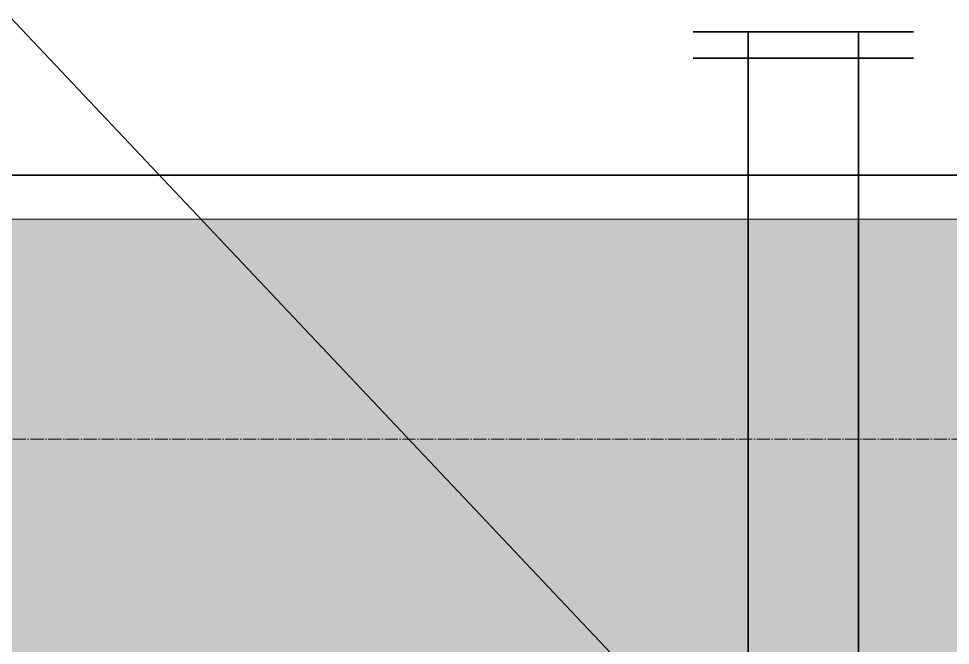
# Model space of a CAD drawing. Header units: millimetres. Extents: x -3455 to 18297, y -4324 to 8916.
# Drawn here: x 187 to 1034, y 6412 to 6982 of the extents above; entities that cross this region are included whole.
import ezdxf

# ---------------------------------------------------------------- set-up
doc = ezdxf.new("R2010")
doc.units = ezdxf.units.MM
doc.linetypes.add('Осевая 12-2-2', pattern=[16, 12, -2, 0, -2])
for name, color, linetype, lineweight in [('A-WALL', 8, 'Continuous', 13), ('A-WALL-PATT', 8, 'Continuous', 13), ('S-GRID', 8, 'Continuous', 13), ('АР_подложка', 8, 'Continuous', 13), ('ОВ_В', 32, 'Continuous', 35), ('ОВ_выноски', 7, 'Continuous', 18)]:
    doc.layers.add(name, color=color, linetype=linetype, lineweight=lineweight)

# ---------------------------------------------------------------- blocks, each defined once
blk = doc.blocks.new('АР_Баня_план')
at = {"layer": 'A-WALL-PATT', "lineweight": 9}
h = blk.add_hatch(dxfattribs=at)
h.set_pattern_fill('FP_1', color=256, style=0, pattern_type=2)
h.set_pattern_definition([(0, (0, 0), (571.5, 571.5), [71.437, -500.062]), (90, (0, 0), (-571.5, 571.5), [71.437, -500.062]), (135, (71.44, 0), (-571.501, 0), [101.028, -707.195]), (0, (71.44, 321.47), (571.5, 571.5), [71.437, -500.062]), (45, (107.16, 285.75), (0, 571.501), [50.514, -757.709]), (135, (107.16, 285.75), (-571.501, 0), [50.514, -757.709]), (0, (285.75, 464.34), (571.5, 571.5), [101.028, -470.472]), (45, (285.75, 464.34), (0, 571.501), [71.437, -736.786]), (135, (386.78, 464.34), (-571.501, 0), [71.437, -736.786]), (90, (392.9, 142.9), (-571.5, 571.5), [71.437, -500.062]), (45, (392.9, 142.88), (0, 571.501), [50.514, -757.709]), (135, (428.62, 178.6), (-571.501, 0), [50.514, -757.709]), (0, (71.44, 142.9), (571.5, 571.5), [35.719, -478.631]), (0, (500.06, 285.75), (571.5, 571.5), [35.719, -478.631]), (90, (321.47, 357.2), (-571.5, 571.5), [35.719, -478.631]), (135, (392.9, 35.7), (-571.501, 0), [50.514, -757.709]), (135, (142.88, 428.62), (-571.501, 0), [50.514, -757.709]), (45, (267.9, 187.52), (0, 571.501), [50.514, -757.709]), (90, (196.45, 71.44), (-571.5, 571.5), [8.93, -562.57]), (90, (223.24, 312.54), (-571.5, 571.5), [8.93, -562.57]), (90, (491.13, 410.77), (-571.5, 571.5), [8.93, -562.57]), (90, (500.06, 107.16), (-571.5, 571.5), [8.93, -562.57])])
h.paths.add_polyline_path([(14393.04, 11072.64), (17868.19, 11072.64), (17868.19, 11472.64), (12868.19, 11472.64), (12868.19, 11072.64), (14315, 11072.64)])
h.paths.add_polyline_path([(12668.19, 11072.64), (12668.19, 11472.64), (7568.19, 11472.64), (7568.19, 11072.64), (12598.02, 11072.64)])
h.paths.add_polyline_path([(4218.19, 11072.64), (4218.19, 11472.64), (1968.19, 11472.64), (1968.19, 11072.64), (4068.19, 11072.64)])
at = {"layer": 'A-WALL', "lineweight": 35}
blk.add_line((1928.19, 11512.64), (4508.19, 11512.64), dxfattribs=at)
at = {"layer": 'A-WALL'}
blk.add_line((4218.19, 11472.64), (1968.19, 11472.64), dxfattribs=at)
at = {"layer": 'S-GRID', "linetype": 'Осевая 12-2-2'}
blk.add_line((18268.19, 11272.64), (-101.73, 11272.64), dxfattribs=at)

msp = doc.modelspace()

# ---------------------------------------------------------------- block references
at = {"layer": 'АР_подложка'}
msp.add_blockref('АР_Баня_план', (-2168, -4673), dxfattribs=at)

# ---------------------------------------------------------------- next in the draw order: linework, layer by layer
at = {"layer": 'ОВ_В'}
for points in [[(1000, 6970), (800, 6970)], [(850, 5850), (850, 6220), (850, 6970)], [(950, 6970), (850, 6970)], [(950, 5850), (950, 6220), (950, 6970)], [(1000, 6946), (800, 6946)]]:
    msp.add_lwpolyline(points, dxfattribs=at)
at = {"layer": 'ОВ_выноски'}
msp.add_lwpolyline([(900, 6220), (50, 7120)], dxfattribs=at)

doc.saveas('drawing.dxf')
